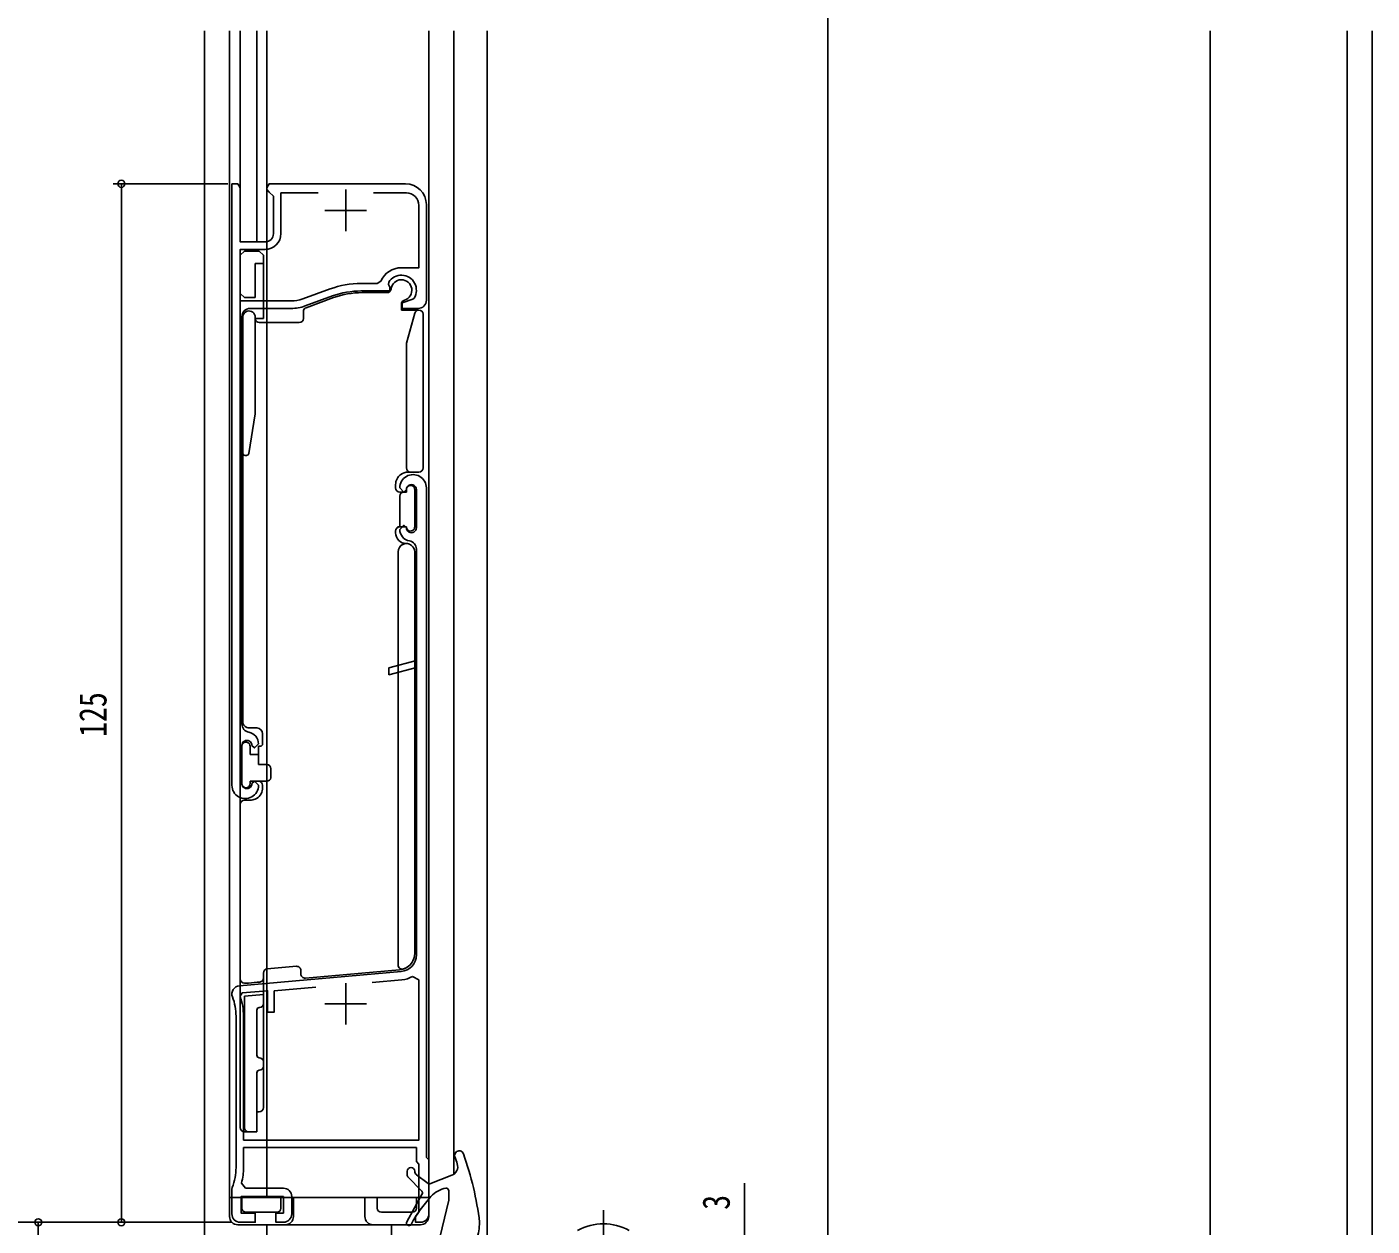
# Model space of a CAD drawing. Units: millimetres, scale not verified. Extents: x -495 to 495, y -800 to 801.
# Drawn here: x -329.8 to -167.9, y 280.9 to 425.3 of the extents above; entities that cross this region are included whole.
import ezdxf
from ezdxf.enums import TextEntityAlignment as Align

# ---------------------------------------------------------------- set-up
doc = ezdxf.new("R2010")
doc.units = ezdxf.units.MM
doc.header["$LTSCALE"] = 4
for name, color, linetype in [('0-2_YKK_11', 7, 'Continuous'), ('0-4_YKK_12', 2, 'Continuous'), ('0-5_YKK_13', 4, 'Continuous'), ('0-6_YKK_D', 6, 'Continuous'), ('0-8_YSS_K', 3, 'Continuous')]:
    doc.layers.add(name, color=color, linetype=linetype)
doc.styles.add('ＭＳ ゴシック', font='')
doc.styles.get('ＭＳ ゴシック').set_extended_font_data('MS Gothic')

msp = doc.modelspace()

# ---------------------------------------------------------------- linework, layer by layer
at = {"layer": '0-2_YKK_11'}
for p, q in [((-305.128, 406.405), (-305.128, 334.005)), ((-294.764, 405.305), (-299.228, 405.305)), ((-291.428, 405.705), (-291.428, 400.705)), ((-284.128, 405.305), (-288.092, 405.305)), ((-293.928, 403.205), (-288.928, 403.205)), ((-281.728, 392.405), (-281.728, 403.905)), ((-296.607, 392.552), (-293.323, 393.748)), ((-296.3, 391.707), (-293.015, 392.902)), ((-303.928, 341.371), (-303.928, 390.405)), ((-302.928, 391.405), (-298.01, 391.405)), ((-282.928, 365.005), (-282.928, 369.605)), ((-282.928, 369.605), (-282.928, 365.005)), ((-281.728, 289.205), (-281.728, 369.805)), ((-282.928, 313.58), (-282.928, 362.439)), ((-303.928, 334.205), (-303.928, 338.805)), ((-304.215, 309.885), (-284.754, 311.588)), ((-284.754, 311.588), (-304.215, 309.885)), ((-295.02, 309.686), (-300.028, 309.247)), ((-291.428, 310.205), (-291.428, 305.205)), ((-291.428, 310.205), (-291.428, 305.205)), ((-288.235, 310.279), (-284.666, 310.591)), ((-288.235, 310.279), (-284.666, 310.591)), ((-284.666, 310.591), (-288.235, 310.279)), ((-293.928, 307.705), (-288.928, 307.705)), ((-293.928, 307.705), (-288.928, 307.705)), ((-304.628, 288.005), (-304.628, 306.196)), ((-304.628, 306.196), (-304.628, 288.005)), ((-297.928, 284.505), (-297.928, 282.405)), ((-297.928, 282.405), (-297.928, 284.505))]:
    msp.add_line(p, q, dxfattribs=at)
for points in [[(-301.128, 399.405), (-304.128, 399.405), (-304.128, 405.905), (-304.428, 406.405), (-305.128, 406.405)], [(-284.228, 406.405), (-300.628, 406.405), (-300.928, 405.905), (-300.928, 405.705), (-300.628, 405.405), (-300.128, 404.905), (-300.128, 400.405)], [(-294.764, 405.305), (-299.228, 405.305), (-299.228, 400.405)], [(-284.728, 396.305), (-282.628, 396.305), (-282.628, 403.805)], [(-301.128, 398.505), (-304.128, 398.505), (-304.128, 392.305), (-298.01, 392.305)], [(-289.595, 394.405), (-287.652, 394.405), (-287.195, 394.702)], [(-289.595, 393.505), (-286.128, 393.505), (-286.128, 393.963), (-286.272, 394.273), (-286.255, 394.558)], [(-283.205, 392.646), (-283.356, 392.524), (-284.628, 392.061), (-284.628, 391.405), (-282.728, 391.405)], [(-284.128, 369.605), (-284.428, 369.305), (-284.928, 369.805)], [(-284.928, 369.805), (-284.428, 369.305), (-284.128, 369.605)], [(-281.728, 369.805), (-281.728, 289.205), (-281.428, 288.905), (-281.428, 282.405)], [(-284.928, 364.805), (-284.428, 365.305), (-284.128, 365.005)], [(-284.128, 365.005), (-284.428, 365.305), (-284.928, 364.805)], [(-282.928, 362.439), (-282.928, 349.027), (-286.228, 348.142), (-286.228, 347.314), (-282.928, 348.198), (-282.928, 313.58)], [(-302.728, 338.805), (-302.428, 338.505), (-301.928, 339.005)], [(-301.928, 334.005), (-302.428, 334.505), (-302.728, 334.205)], [(-283.385, 311.007), (-282.628, 310.578), (-282.628, 291.305), (-303.728, 291.305), (-303.728, 306.196)], [(-303.728, 306.196), (-303.728, 291.305), (-282.628, 291.305), (-282.628, 310.578), (-283.385, 311.007)], [(-304.134, 308.614), (-303.877, 309.011), (-300.828, 309.278), (-300.828, 306.705), (-300.028, 306.705), (-300.028, 309.247), (-295.02, 309.686)], [(-295.02, 309.686), (-300.028, 309.247), (-300.028, 306.705), (-300.828, 306.705), (-300.828, 309.278), (-303.877, 309.011), (-304.134, 308.614)], [(-282.428, 281.405), (-283.028, 281.405), (-283.028, 282.105), (-282.828, 282.388), (-282.628, 282.671), (-282.628, 288.408), (-282.928, 288.708), (-282.928, 290.405), (-303.728, 290.405), (-303.728, 288.005)], [(-303.728, 288.005), (-303.728, 290.405), (-282.928, 290.405), (-282.928, 288.708), (-282.628, 288.408), (-282.628, 282.671), (-282.828, 282.388), (-283.028, 282.105), (-283.028, 281.405), (-282.428, 281.405)], [(-281.428, 282.405), (-281.428, 288.905), (-281.728, 289.205)], [(-305.128, 282.405), (-305.128, 285.407), (-305.092, 285.593)], [(-305.092, 285.593), (-305.128, 285.407), (-305.128, 282.405)], [(-303.969, 286.132), (-303.485, 285.505), (-298.928, 285.505)], [(-298.928, 285.505), (-303.485, 285.505), (-303.969, 286.132)], [(-298.928, 281.405), (-299.828, 281.405), (-299.828, 282.505), (-298.928, 282.505), (-298.928, 284.505), (-304.028, 284.505), (-304.028, 282.505), (-302.328, 282.505), (-302.328, 281.405), (-304.128, 281.405)], [(-304.128, 281.405), (-302.328, 281.405), (-302.328, 282.505), (-304.028, 282.505), (-304.028, 284.505), (-298.928, 284.505), (-298.928, 282.505), (-299.828, 282.505), (-299.828, 281.405), (-298.928, 281.405)]]:
    msp.add_lwpolyline(points, dxfattribs=at)
for centre, radius, start, end in [((-284.228, 403.905), 2.5, 0.00001, 89.99999), ((-284.128, 403.805), 1.5, 0.00001, 89.99999), ((-301.128, 400.405), 1, 270.00001, 359.99999), ((-301.128, 400.405), 1.9, 270.00001, 359.99999), ((-284.728, 393.605), 2.7, 90, 156.03052), ((-284.728, 393.605), 1.8, 327.81921, 148.01965), ((-289.595, 383.505), 10.9, 89.99999, 110), ((-289.595, 383.505), 10, 90, 110.00001), ((-298.01, 396.405), 4.1, 269.99998, 289.99999), ((-282.728, 392.405), 1, 270.00001, 359.99999), ((-302.928, 390.405), 1, 90.00001, 179.99999), ((-298.01, 396.405), 5, 270, 290.00001), ((-283.328, 369.805), 1.6, 359.99999, 180.00001), ((-283.328, 369.805), 1.6, 359.99999, 180.00001), ((-283.528, 369.605), 0.6, 359.99999, 180.00001), ((-283.528, 369.605), 0.6, 359.99999, 180.00001), ((-283.528, 364.805), 1.4, 180.00001, 260.40592), ((-283.528, 364.805), 1.4, 180.00001, 260.40592), ((-283.528, 365.005), 0.6, 179.99999, 0.00001), ((-283.528, 365.005), 0.6, 179.99999, 0.00001), ((-283.928, 362.439), 1, 0, 80.40592), ((-283.928, 362.439), 1, 0, 80.40592), ((-302.928, 341.371), 1, 180, 260.40592), ((-303.328, 339.005), 1.4, 0.00001, 80.40592), ((-303.328, 338.805), 0.6, 359.99999, 180.00001), ((-303.528, 334.005), 1.6, 179.99999, 0.00001), ((-303.328, 334.205), 0.6, 179.99999, 0.00001), ((-284.928, 313.58), 2, 275, 0), ((-284.928, 313.58), 2, 275, 0), ((-284.928, 313.58), 3, 274.99999, 300.9497), ((-284.928, 313.58), 3, 274.99999, 300.9497), ((-304.128, 308.889), 1, 95.00002, 201.0395), ((-304.128, 308.889), 1, 95.00002, 201.0395), ((-311.128, 306.196), 6.5, 359.99999, 21.03946), ((-311.128, 306.196), 6.5, 359.99999, 21.03946), ((-311.128, 306.196), 7.4, 0, 19.07245), ((-311.128, 306.196), 7.4, 0, 19.07245), ((-311.128, 288.005), 6.5, 338.21321, 359.99999), ((-311.128, 288.005), 6.5, 338.21321, 359.99999), ((-311.128, 288.005), 7.4, 345.33515, 0), ((-311.128, 288.005), 7.4, 345.33515, 0), ((-298.928, 284.505), 1, 0.00001, 89.99999), ((-298.928, 284.505), 1, 0.00001, 89.99999), ((-304.128, 282.405), 1, 180.00001, 269.99999), ((-304.128, 282.405), 1, 180.00001, 269.99999), ((-298.928, 282.405), 1, 270.00001, 359.99999), ((-298.928, 282.405), 1, 270.00001, 359.99999), ((-282.428, 282.405), 1, 270.00001, 359.99999), ((-282.428, 282.405), 1, 270.00001, 359.99999)]:
    msp.add_arc(centre, radius, start, end, dxfattribs=at)
at = {"layer": '0-4_YKK_12'}
for p, q in [((-308.428, 424.8), (-308.428, 247.405)), ((-305.428, 424.8), (-305.428, 284.405)), ((-300.928, 424.8), (-300.928, 284.405)), ((-281.427, 424.8), (-281.428, 287.705)), ((-278.428, 424.8), (-278.428, 287.2)), ((-274.428, 424.8), (-274.428, 262.405)), ((-305.428, 284.405), (-281.428, 284.405))]:
    msp.add_line(p, q, dxfattribs=at)
at = {"layer": '0-5_YKK_13'}
for p, q in [((-304.128, 397.805), (-303.628, 398.305)), ((-303.628, 398.305), (-301.828, 398.305)), ((-301.828, 398.305), (-301.328, 397.805)), ((-304.128, 393.205), (-304.128, 397.805)), ((-302.328, 396.805), (-301.828, 396.805)), ((-302.328, 393.205), (-302.328, 396.805)), ((-301.328, 395.89), (-301.328, 396.805)), ((-301.328, 390.205), (-301.328, 395.89)), ((-303.628, 392.705), (-304.128, 393.205)), ((-304.128, 331.705), (-304.128, 393.205)), ((-302.328, 392.705), (-303.628, 392.705)), ((-302.328, 393.205), (-302.328, 392.705)), ((-296.199, 391.496), (-292.885, 392.702)), ((-289.465, 393.305), (-286.467, 393.305)), ((-284.728, 391.928), (-284.728, 391.205)), ((-303.828, 374.005), (-303.828, 390.355)), ((-302.328, 390.355), (-302.328, 378.705)), ((-301.328, 390.205), (-302.328, 390.205)), ((-296.528, 390.205), (-296.528, 391.026)), ((-284.728, 391.205), (-282.628, 391.205)), ((-284.128, 387.205), (-283.11, 390.84)), ((-282.128, 390.705), (-282.128, 372.205)), ((-301.828, 389.705), (-297.028, 389.705)), ((-284.128, 372.205), (-284.128, 387.205)), ((-302.328, 378.705), (-303.088, 373.958)), ((-303.828, 374.005), (-303.828, 341.705)), ((-303.403, 373.705), (-303.528, 373.705)), ((-303.384, 373.705), (-303.403, 373.705)), ((-283.628, 371.705), (-283.928, 371.705)), ((-282.628, 371.705), (-283.628, 371.705)), ((-285.428, 370.205), (-285.428, 369.805)), ((-284.928, 369.305), (-284.128, 369.305)), ((-284.128, 369.605), (-284.128, 369.305)), ((-283.128, 369.605), (-283.128, 365.105)), ((-284.928, 368.805), (-284.928, 366.105)), ((-284.928, 365.605), (-284.928, 366.105)), ((-285.428, 364.605), (-285.428, 364.405)), ((-285.199, 365.105), (-285.147, 365.105)), ((-284.928, 365.605), (-284.928, 365.225)), ((-284.928, 365.105), (-284.128, 365.105)), ((-285.128, 312.373), (-285.128, 362.105)), ((-283.128, 362.105), (-283.128, 313.787)), ((-302.128, 340.905), (-303.028, 340.905)), ((-301.428, 339.005), (-301.428, 340.205)), ((-303.928, 334.205), (-303.928, 338.705)), ((-302.928, 337.705), (-302.928, 338.705)), ((-301.928, 338.205), (-301.928, 338.705)), ((-301.728, 338.705), (-301.928, 338.705)), ((-301.928, 337.705), (-302.928, 337.705)), ((-301.928, 338.205), (-301.928, 337.705)), ((-301.928, 336.505), (-301.928, 337.705)), ((-301.928, 336.505), (-300.928, 336.505)), ((-300.428, 336.005), (-300.428, 335.005)), ((-302.928, 334.205), (-302.928, 334.505)), ((-300.928, 334.505), (-302.928, 334.505)), ((-301.436, 333.555), (-301.428, 333.705)), ((-301.428, 333.705), (-301.428, 334.005)), ((-303.628, 332.205), (-302.928, 332.205)), ((-304.128, 310.705), (-304.128, 331.705)), ((-301.328, 311.41), (-301.328, 310.821)), ((-301.328, 310.821), (-301.328, 308.806)), ((-297.372, 312.214), (-300.872, 311.908)), ((-296.828, 311.302), (-296.828, 311.716)), ((-284.954, 311.795), (-296.284, 310.804)), ((-304.128, 292.805), (-304.128, 310.663)), ((-301.784, 310.323), (-302.084, 310.296)), ((-303.628, 308.605), (-301.328, 308.806)), ((-303.628, 292.805), (-303.628, 308.605)), ((-301.328, 308.806), (-301.328, 307.759)), ((-301.328, 307.759), (-301.328, 300.705)), ((-302.128, 301.505), (-302.128, 306.956)), ((-301.854, 307.254), (-301.828, 307.257)), ((-301.784, 307.261), (-301.828, 307.257)), ((-301.328, 300.705), (-301.328, 300.205)), ((-301.328, 300.205), (-301.328, 295.205)), ((-302.128, 292.805), (-302.128, 299.405)), ((-301.828, 294.705), (-302.128, 294.705)), ((-303.128, 292.305), (-303.628, 292.305)), ((-302.128, 292.305), (-303.128, 292.305)), ((-302.128, 292.305), (-302.128, 292.805)), ((-284.024, 287.555), (-284.024, 287.028)), ((-282.273, 285.164), (-283.967, 286.888)), ((-283.124, 287.555), (-283.124, 287.535)), ((-281.512, 286.071), (-282.925, 287.136)), ((-281.32, 286.044), (-278.662, 287.065)), ((-279.024, 285.205), (-279.024, 284.069)), ((-303.928, 284.405), (-305.428, 284.405)), ((-305.428, 284.405), (-305.408, 282.096)), ((-303.928, 284.405), (-303.928, 283.105)), ((-303.928, 284.405), (-303.328, 284.405)), ((-299.528, 284.405), (-299.228, 284.405)), ((-299.228, 283.105), (-299.228, 284.405)), ((-297.728, 284.405), (-299.228, 284.405)), ((-297.728, 282.105), (-297.728, 284.405)), ((-287.628, 284.405), (-289.128, 284.405)), ((-289.128, 282.105), (-289.128, 284.405)), ((-287.628, 284.405), (-287.628, 283.105)), ((-287.628, 284.405), (-287.328, 284.405)), ((-282.225, 284.809), (-284.086, 281.45)), ((-283.528, 284.405), (-282.928, 284.405)), ((-282.928, 283.105), (-282.928, 284.405)), ((-281.428, 284.405), (-282.928, 284.405)), ((-281.428, 284.405), (-281.448, 282.096)), ((-280.624, 277.405), (-279.024, 284.069)), ((-303.428, 282.605), (-299.728, 282.605)), ((-287.128, 282.605), (-283.428, 282.605)), ((-260.425, 282.87), (-260.425, 258.951)), ((-298.728, 281.105), (-304.408, 281.105)), ((-300.928, 281.105), (-300.928, 272.908)), ((-288.128, 281.105), (-298.728, 281.105)), ((-282.448, 281.105), (-288.128, 281.105)), ((-285.928, 281.105), (-285.928, 272.908))]:
    msp.add_line(p, q, dxfattribs=at)
for points in [[(-302.128, 424.8), (-302.128, 399.405), (-304.128, 399.405), (-304.128, 424.8)], [(-301.328, 397.805), (-301.328, 396.805), (-301.828, 396.805)], [(-302.084, 310.296), (-303.128, 310.205), (-303.628, 310.205)]]:
    msp.add_lwpolyline(points, dxfattribs=at)
for centre, radius, start, end in [((-286.467, 393.805), 0.5, 270, 353.43757), ((-284.728, 393.605), 1.25, 286.60155, 173.43757), ((-289.465, 383.305), 10, 90, 110), ((-284.228, 391.928), 0.5, 106.60155, 180), ((-303.078, 390.355), 0.75, 135, 180), ((-303.078, 390.355), 0.75, 25.67929, 135), ((-303.078, 390.355), 0.75, 0, 25.67929), ((-301.828, 390.205), 0.5, 180, 270), ((-297.028, 390.205), 0.5, 270, 0), ((-296.028, 391.026), 0.5, 110, 180), ((-282.628, 390.705), 0.5, 90, 164.3465), ((-282.628, 390.705), 0.5, 0, 90), ((-303.528, 374.005), 0.3, 180, 270), ((-303.384, 374.005), 0.3, 270, 350.90972), ((-283.928, 370.205), 1.5, 125.25571, 180), ((-283.928, 370.205), 1.5, 90, 125.25571), ((-283.628, 372.205), 0.5, 180, 270), ((-282.628, 372.205), 0.5, 270, 0), ((-284.928, 369.805), 0.5, 180, 270), ((-284.428, 368.805), 0.5, 90, 180), ((-283.628, 369.605), 0.5, 45, 180), ((-283.628, 369.605), 0.5, 0, 45), ((-284.928, 364.605), 0.5, 90, 180), ((-284.128, 364.405), 1.3, 180, 270), ((-285.173, 365.413), 0.309, 265.19152, 322.49964), ((-283.628, 365.105), 0.5, 180, 315), ((-283.628, 365.105), 0.5, 315, 0), ((-284.128, 362.105), 1, 51.31781, 180), ((-284.128, 362.105), 1, 0, 51.31781), ((-303.028, 341.705), 0.8, 180, 247.97569), ((-303.028, 341.705), 0.8, 247.97569, 270), ((-302.128, 340.205), 0.7, 0, 90), ((-303.428, 338.705), 0.5, 135, 180), ((-303.428, 338.705), 0.5, 0, 135), ((-301.728, 339.005), 0.3, 270, 0), ((-300.928, 336.005), 0.5, 0, 90), ((-303.428, 334.205), 0.5, 180, 225), ((-303.428, 334.205), 0.5, 225, 0), ((-302.928, 333.705), 1.5, 293.57818, 354.26083), ((-301.928, 334.005), 0.5, 0, 90), ((-300.928, 335.005), 0.5, 270, 348.46304), ((-300.928, 335.005), 0.5, 348.46304, 0), ((-303.628, 331.705), 0.5, 90, 180), ((-302.928, 333.705), 1.5, 270, 293.57818), ((-285.128, 313.787), 2, 275, 0), ((-285.128, 313.787), 2, 289.47122, 0), ((-301.828, 310.821), 0.5, 275, 0), ((-300.828, 311.41), 0.5, 95, 180), ((-297.328, 311.716), 0.5, 0, 95), ((-296.328, 311.302), 0.5, 180, 275), ((-284.628, 312.373), 0.5, 180, 289.47122), ((-303.628, 310.705), 0.5, 180, 270), ((-301.828, 307.759), 0.5, 275, 0), ((-301.828, 306.956), 0.3, 95, 180), ((-301.828, 301.505), 0.3, 180, 270), ((-301.828, 300.705), 0.5, 0, 90), ((-301.828, 299.405), 0.3, 90, 180), ((-301.828, 300.205), 0.5, 270, 0), ((-301.828, 295.205), 0.5, 270, 0), ((-303.628, 292.805), 0.5, 180, 270), ((-303.128, 292.805), 0.5, 180, 181.68614), ((-303.128, 292.805), 0.5, 181.68614, 268.31386), ((-303.128, 292.805), 0.5, 268.31386, 270), ((-277.774, 289.455), 0.55, 19.26756, 199.26756), ((-279.056, 288.092), 1.1, 291, 17.95876), ((-315.014, 276.437), 38.9, 17.95876, 19.26756), ((-315.014, 276.437), 40, 7.13414, 19.26756), ((-283.574, 287.555), 0.45, 0, 180), ((-283.824, 287.028), 0.2, 180, 224.5), ((-282.624, 287.535), 0.5, 180, 233), ((-282.487, 284.954), 0.3, 331, 44.5), ((-281.392, 286.231), 0.2, 233, 291), ((-278.924, 282.535), 3, 98.51962, 138.70148), ((-279.324, 285.205), 0.3, 0, 98.51962), ((-266.152, 271.315), 20, 138.70148, 150.52041), ((-304.408, 282.105), 1, 180.5, 224.427), ((-303.428, 283.105), 0.5, 180, 270), ((-299.728, 283.105), 0.5, 270, 0), ((-298.728, 282.105), 1, 315.573, 0), ((-288.128, 282.105), 1, 180, 224.427), ((-287.128, 283.105), 0.5, 180, 270), ((-283.428, 283.105), 0.5, 270, 0), ((-282.448, 282.105), 1, 315.573, 359.5), ((-304.408, 282.105), 1, 224.427, 270), ((-298.728, 282.105), 1, 270, 315.573), ((-288.128, 282.105), 1, 224.427, 270), ((-283.824, 281.305), 0.3, 151, 330.52041), ((-282.448, 282.105), 1, 270, 315.573), ((-285.314, 281.85), 10, 345.55254, 357.44936), ((-260.425, 274.807), 6.406, 61.05941, 118.94059)]:
    msp.add_arc(centre, radius, start, end, dxfattribs=at)
msp.add_ellipse((-303.403, 374.005), major_axis=(0, 0.3), ratio=0.25, start_param=3.1415927, end_param=3.4002577, dxfattribs=at)
at = {"layer": '0-6_YKK_D'}
for p, q in [((-233.428, 605.404), (-233.428, 269.408)), ((-305.628, 406.405), (-319.428, 406.405)), ((-318.428, 406.405), (-318.428, 281.405)), ((-305.128, 281.405), (-373.428, 281.405)), ((-305.128, 281.405), (-373.428, 281.405)), ((-305.128, 281.405), (-329.428, 281.405)), ((-328.428, 281.405), (-328.428, 277.405)), ((-305.128, 281.405), (-319.428, 281.405))]:
    msp.add_line(p, q, dxfattribs=at)
msp.add_lwpolyline([(-243.428, 277.408), (-243.428, 280.408), (-243.428, 286.108)], dxfattribs=at)
for centre in [(-318.428, 406.405), (-328.428, 281.405), (-318.428, 281.405)]:
    msp.add_circle(centre, 0.425, dxfattribs=at)
at = {"layer": '0-8_YSS_K'}
for p, q in [((-187.423, 424.8), (-187.423, 277.408)), ((-170.923, 424.8), (-170.923, 277.408)), ((-167.923, 424.8), (-167.923, 277.408))]:
    msp.add_line(p, q, dxfattribs=at)

# ---------------------------------------------------------------- texts
at = {"layer": '0-6_YKK_D', "style": 'ＭＳ ゴシック', "width": 0.8}
for s, p in [('125', (-319.228, 339.825)), ('3', (-244.228, 282.908))]:
    msp.add_text(s, height=3.299, rotation=90, dxfattribs=at).set_placement(p, align=Align.BOTTOM_LEFT)

doc.saveas('drawing.dxf')
